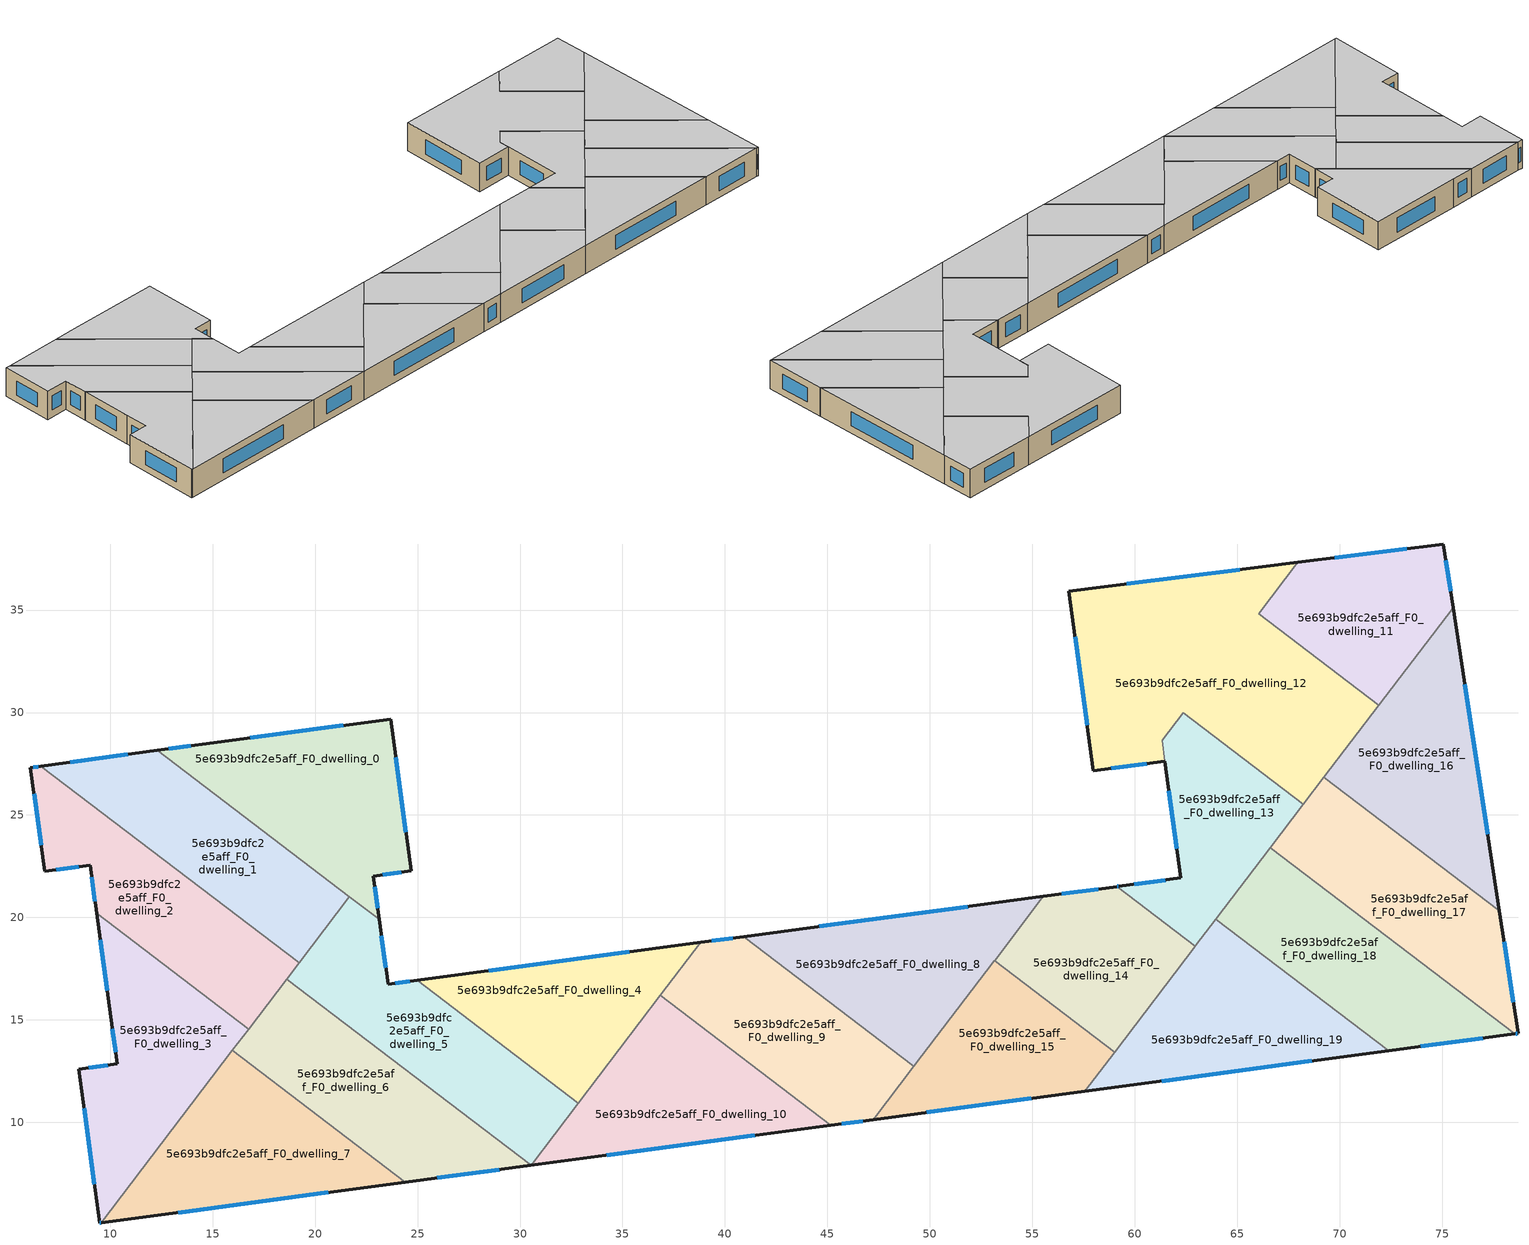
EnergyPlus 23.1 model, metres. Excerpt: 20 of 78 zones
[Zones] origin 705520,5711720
5e693b9dfc2e5aff_F0_dwelling_0
 floor ground (EU_floor_Construction): 23.69,29.68 24.68,22.27 22.84,22.02 23.13,19.91 21.67,21.01 12.29,28.15 14.5,28.45 z0
 wall outside (EU_wall_Construction): 23.13,19.91 22.84,22.02 24.68,22.27 23.69,29.68 14.5,28.45 12.29,28.15 z0:3
 wall to 5e693b9dfc2e5aff_F0_dwelling_5 (EU_wall_Construction): 21.67,21.01 23.13,19.9 z0:3
 wall to 5e693b9dfc2e5aff_F0_dwelling_1 (EU_wall_Construction): 12.29,28.15 21.67,21.01 z0:3
 window (EU_Window_Construction): 13.94,28.38 12.85,28.23 / 21.36,29.37 16.82,28.76 / 24.43,24.15 23.94,27.81 / 23.31,22.08 24.22,22.21 / 23.06,20.44 22.92,21.49 z0.76:2.24
 ceiling to 5e693b9dfc2e5aff_F1_dwelling_0 (EU_floor_Construction): 23.13,19.9 22.84,22.02 24.68,22.27 23.69,29.68 14.5,28.45 12.29,28.15 z3
5e693b9dfc2e5aff_F0_dwelling_1
 floor ground (EU_floor_Construction): 21.67,21.01 19.22,17.78 6.61,27.38 12.29,28.15 z0
 wall outside (EU_wall_Construction): 12.29,28.15 6.61,27.38 z0:3
 wall to 5e693b9dfc2e5aff_F0_dwelling_2 (EU_wall_Construction): 6.61,27.38 19.22,17.78 z0:3
 wall to 5e693b9dfc2e5aff_F0_dwelling_5 (EU_wall_Construction): 19.22,17.78 21.67,21.01 z0:3
 window (EU_Window_Construction): 10.85,27.96 8.05,27.58 z0.76:2.24
 ceiling to 5e693b9dfc2e5aff_F1_dwelling_1 (EU_floor_Construction): 19.22,17.78 21.67,21.01 12.29,28.15 6.61,27.38 z3
5e693b9dfc2e5aff_F0_dwelling_10
 floor ground (EU_floor_Construction): 45.17,9.86 30.54,7.9 36.85,16.19 z0
 wall outside (EU_wall_Construction): 30.54,7.9 45.17,9.86 z0:3
 wall to 5e693b9dfc2e5aff_F0_dwelling_9 (EU_wall_Construction): 45.17,9.86 36.85,16.19 z0:3
 wall to 5e693b9dfc2e5aff_F0_dwelling_4 (EU_wall_Construction): 36.85,16.19 32.85,10.94 z0:3
 wall to 5e693b9dfc2e5aff_F0_dwelling_5 (EU_wall_Construction): 32.85,10.94 30.54,7.91 z0:3
 window (EU_Window_Construction): 34.24,8.4 41.47,9.36 z0.76:2.24
 ceiling to 5e693b9dfc2e5aff_F1_dwelling_10 (EU_floor_Construction): 45.17,9.86 36.85,16.19 30.54,7.9 z3
5e693b9dfc2e5aff_F0_dwelling_11
 floor ground (EU_floor_Construction): 75.06,38.22 75.54,35.12 71.92,30.37 66.05,34.83 67.95,37.33 z0
 wall outside (EU_wall_Construction): 75.54,35.12 75.06,38.22 67.95,37.33 z0:3
 wall to 5e693b9dfc2e5aff_F0_dwelling_12 (EU_wall_Construction): 67.95,37.33 66.05,34.83 71.92,30.37 z0:3
 wall to 5e693b9dfc2e5aff_F0_dwelling_16 (EU_wall_Construction): 71.92,30.37 75.54,35.12 z0:3
 window (EU_Window_Construction): 73.27,38 69.75,37.56 / 75.42,35.91 75.18,37.44 z0.76:2.24
 ceiling to 5e693b9dfc2e5aff_F1_dwelling_11 (EU_floor_Construction): 71.92,30.37 75.54,35.12 75.06,38.22 67.95,37.33 66.05,34.83 z3
5e693b9dfc2e5aff_F0_dwelling_12
 floor ground (EU_floor_Construction): 67.95,37.33 66.05,34.83 71.92,30.37 68.23,25.53 62.37,29.99 61.34,28.64 61.47,27.62 57.97,27.15 56.79,35.92 z0
 wall outside (EU_wall_Construction): 67.95,37.33 56.79,35.92 57.97,27.15 61.47,27.62 z0:3
 wall to 5e693b9dfc2e5aff_F0_dwelling_13 (EU_wall_Construction): 61.47,27.62 61.34,28.64 62.37,29.99 68.23,25.53 z0:3
 wall to 5e693b9dfc2e5aff_F0_dwelling_17 (EU_wall_Construction): 68.23,25.53 69.23,26.84 z0:3
 wall to 5e693b9dfc2e5aff_F0_dwelling_16 (EU_wall_Construction): 69.23,26.84 71.92,30.37 z0:3
 window (EU_Window_Construction): 57.09,33.71 57.67,29.37 / 65.13,36.97 59.61,36.28 / 58.86,27.27 60.59,27.5 z0.76:2.24
 ceiling to 5e693b9dfc2e5aff_F1_dwelling_12 (EU_floor_Construction): 68.23,25.53 71.92,30.37 66.05,34.83 67.95,37.33 56.79,35.92 57.97,27.15 61.47,27.62 61.34,28.64 62.37,29.99 z3
5e693b9dfc2e5aff_F0_dwelling_13
 floor ground (EU_floor_Construction): 68.23,25.53 62.99,18.64 62.96,18.6 59.14,21.51 59.21,21.52 62.25,21.92 61.48,27.61 61.34,28.64 62.37,29.99 z0
 wall outside (EU_wall_Construction): 61.48,27.61 62.25,21.92 59.21,21.52 59.14,21.51 z0:3
 wall to 5e693b9dfc2e5aff_F0_dwelling_14 (EU_wall_Construction): 59.14,21.51 62.96,18.6 z0:3
 wall to 5e693b9dfc2e5aff_F0_dwelling_18 (EU_wall_Construction): 63.96,19.92 66.62,23.41 z0:3
 wall to 5e693b9dfc2e5aff_F0_dwelling_17 (EU_wall_Construction): 66.62,23.41 68.23,25.53 z0:3
 wall to 5e693b9dfc2e5aff_F0_dwelling_19 (EU_wall_Construction): 62.96,18.6 62.99,18.64 63.96,19.92 z0:3
 window (EU_Window_Construction): 61.48,21.82 59.98,21.62 / 61.67,26.17 62.05,23.36 / 59.19,21.52 59.16,21.51 z0.76:2.24
 ceiling to 5e693b9dfc2e5aff_F1_dwelling_13 (EU_floor_Construction): 62.99,18.64 68.23,25.53 62.37,29.99 61.34,28.64 61.47,27.62 62.25,21.92 59.21,21.52 59.14,21.51 62.96,18.6 z3
5e693b9dfc2e5aff_F0_dwelling_14
 floor ground (EU_floor_Construction): 62.96,18.6 59.02,13.43 53.16,17.9 55.54,21.03 59.14,21.51 z0
 wall outside (EU_wall_Construction): 59.14,21.51 55.54,21.03 z0:3
 wall to 5e693b9dfc2e5aff_F0_dwelling_15 (EU_wall_Construction): 53.16,17.9 59.02,13.43 z0:3
 wall to 5e693b9dfc2e5aff_F0_dwelling_19 (EU_wall_Construction): 59.02,13.43 62.96,18.6 z0:3
 wall to 5e693b9dfc2e5aff_F0_dwelling_8 (EU_wall_Construction): 55.54,21.03 53.16,17.9 z0:3
 window (EU_Window_Construction): 58.23,21.39 56.45,21.15 z0.76:2.24
 ceiling to 5e693b9dfc2e5aff_F1_dwelling_14 (EU_floor_Construction): 59.02,13.43 62.96,18.6 59.14,21.51 55.54,21.03 53.16,17.9 z3
5e693b9dfc2e5aff_F0_dwelling_15
 floor ground (EU_floor_Construction): 59.02,13.43 57.56,11.51 47.25,10.13 53.16,17.9 z0
 wall outside (EU_wall_Construction): 47.25,10.13 57.56,11.51 z0:3
 wall to 5e693b9dfc2e5aff_F0_dwelling_9 (EU_wall_Construction): 49.23,12.73 47.25,10.13 z0:3
 wall to 5e693b9dfc2e5aff_F0_dwelling_19 (EU_wall_Construction): 57.56,11.51 59.02,13.43 z0:3
 wall to 5e693b9dfc2e5aff_F0_dwelling_8 (EU_wall_Construction): 53.16,17.9 49.22,12.73 z0:3
 window (EU_Window_Construction): 49.86,10.48 54.95,11.17 z0.76:2.24
 ceiling to 5e693b9dfc2e5aff_F1_dwelling_15 (EU_floor_Construction): 57.56,11.51 59.02,13.43 53.16,17.9 47.25,10.13 z3
5e693b9dfc2e5aff_F0_dwelling_16
 floor ground (EU_floor_Construction): 75.54,35.12 77.8,20.32 69.23,26.84 z0
 wall outside (EU_wall_Construction): 77.8,20.32 75.54,35.12 z0:3
 wall to 5e693b9dfc2e5aff_F0_dwelling_17 (EU_wall_Construction): 69.23,26.84 77.8,20.32 z0:3
 window (EU_Window_Construction): 77.23,24.06 76.11,31.38 z0.76:2.24
 ceiling to 5e693b9dfc2e5aff_F1_dwelling_16 (EU_floor_Construction): 77.8,20.32 75.54,35.12 69.23,26.84 z3
5e693b9dfc2e5aff_F0_dwelling_17
 floor ground (EU_floor_Construction): 77.8,20.32 78.71,14.34 78.55,14.32 66.62,23.41 69.23,26.84 z0
 wall outside (EU_wall_Construction): 78.55,14.32 78.71,14.34 77.8,20.32 z0:3
 wall to 5e693b9dfc2e5aff_F0_dwelling_18 (EU_wall_Construction): 66.62,23.41 78.55,14.32 z0:3
 window (EU_Window_Construction): 78.48,15.85 78.03,18.8 / 78.59,14.32 78.67,14.33 z0.76:2.24
 ceiling to 5e693b9dfc2e5aff_F1_dwelling_17 (EU_floor_Construction): 78.71,14.34 77.8,20.32 69.23,26.84 66.62,23.41 78.55,14.32 z3
5e693b9dfc2e5aff_F0_dwelling_18
 floor ground (EU_floor_Construction): 78.55,14.32 72.4,13.5 63.96,19.92 66.62,23.41 z0
 wall outside (EU_wall_Construction): 72.4,13.5 78.55,14.32 z0:3
 wall to 5e693b9dfc2e5aff_F0_dwelling_19 (EU_wall_Construction): 63.96,19.92 72.4,13.5 z0:3
 window (EU_Window_Construction): 73.96,13.7 77,14.11 z0.76:2.24
 ceiling to 5e693b9dfc2e5aff_F1_dwelling_18 (EU_floor_Construction): 78.55,14.32 66.62,23.41 63.96,19.92 72.4,13.5 z3
5e693b9dfc2e5aff_F0_dwelling_19
 floor ground (EU_floor_Construction): 72.4,13.5 57.56,11.51 63.96,19.92 z0
 wall outside (EU_wall_Construction): 57.56,11.51 72.4,13.5 z0:3
 window (EU_Window_Construction): 61.31,12.02 68.65,13 z0.76:2.24
 ceiling to 5e693b9dfc2e5aff_F1_dwelling_19 (EU_floor_Construction): 72.4,13.5 63.96,19.92 57.56,11.51 z3
5e693b9dfc2e5aff_F0_dwelling_2
 floor ground (EU_floor_Construction): 19.22,17.78 16.76,14.55 9.34,20.2 9.02,22.55 6.8,22.25 6.11,27.31 6.61,27.38 z0
 wall outside (EU_wall_Construction): 6.61,27.38 6.11,27.31 6.8,22.25 9.02,22.55 9.34,20.2 z0:3
 wall to 5e693b9dfc2e5aff_F0_dwelling_3 (EU_wall_Construction): 9.34,20.2 16.76,14.55 z0:3
 wall to 5e693b9dfc2e5aff_F0_dwelling_6 (EU_wall_Construction): 16.76,14.55 18.61,16.99 z0:3
 wall to 5e693b9dfc2e5aff_F0_dwelling_5 (EU_wall_Construction): 18.61,16.99 19.22,17.78 z0:3
 window (EU_Window_Construction): 7.36,22.33 8.46,22.48 / 6.28,26.03 6.62,23.53 / 6.48,27.36 6.24,27.33 / 9.1,21.96 9.26,20.79 z0.76:2.24
 ceiling to 5e693b9dfc2e5aff_F1_dwelling_2 (EU_floor_Construction): 16.76,14.55 19.22,17.78 6.61,27.38 6.11,27.31 6.8,22.25 9.02,22.55 9.34,20.2 z3
5e693b9dfc2e5aff_F0_dwelling_3
 floor ground (EU_floor_Construction): 16.76,14.55 9.56,5.1 9.48,5.09 8.47,12.6 10.34,12.85 10.03,15.14 9.34,20.2 z0
 wall outside (EU_wall_Construction): 9.34,20.2 10.03,15.14 10.34,12.85 8.47,12.6 9.48,5.09 9.56,5.1 z0:3
 wall to 5e693b9dfc2e5aff_F0_dwelling_7 (EU_wall_Construction): 9.56,5.1 15.96,13.51 z0:3
 wall to 5e693b9dfc2e5aff_F0_dwelling_6 (EU_wall_Construction): 15.96,13.51 16.76,14.55 z0:3
 window (EU_Window_Construction): 9.87,12.79 8.95,12.66 / 10.11,14.56 10.26,13.43 / 9.52,18.92 9.86,16.42 / 9.5,5.09 9.54,5.09 / 8.73,10.7 9.23,6.99 z0.76:2.24
 ceiling to 5e693b9dfc2e5aff_F1_dwelling_3 (EU_floor_Construction): 9.56,5.1 16.76,14.55 9.34,20.2 10.03,15.14 10.34,12.85 8.47,12.6 9.48,5.09 z3
5e693b9dfc2e5aff_F0_dwelling_4
 floor ground (EU_floor_Construction): 38.82,18.79 32.85,10.94 24.98,16.93 z0
 wall outside (EU_wall_Construction): 38.82,18.79 24.98,16.93 z0:3
 wall to 5e693b9dfc2e5aff_F0_dwelling_5 (EU_wall_Construction): 24.98,16.93 32.85,10.94 z0:3
 wall to 5e693b9dfc2e5aff_F0_dwelling_9 (EU_wall_Construction): 36.85,16.19 38.82,18.79 z0:3
 window (EU_Window_Construction): 35.32,18.32 28.48,17.4 z0.76:2.24
 ceiling to 5e693b9dfc2e5aff_F1_dwelling_4 (EU_floor_Construction): 32.85,10.94 38.82,18.79 24.98,16.93 z3
5e693b9dfc2e5aff_F0_dwelling_5
 floor ground (EU_floor_Construction): 24.98,16.93 32.85,10.94 30.54,7.91 18.61,16.99 21.67,21.01 23.13,19.9 23.56,16.74 z0
 wall outside (EU_wall_Construction): 24.98,16.93 23.56,16.74 23.13,19.9 z0:3
 wall to 5e693b9dfc2e5aff_F0_dwelling_6 (EU_wall_Construction): 18.61,16.99 30.54,7.91 z0:3
 window (EU_Window_Construction): 23.45,17.54 23.24,19.1 / 24.62,16.88 23.92,16.79 z0.76:2.24
 ceiling to 5e693b9dfc2e5aff_F1_dwelling_5 (EU_floor_Construction): 30.54,7.91 32.85,10.94 24.98,16.93 23.56,16.74 23.13,19.9 21.67,21.01 18.61,16.99 z3
5e693b9dfc2e5aff_F0_dwelling_6
 floor ground (EU_floor_Construction): 30.54,7.91 24.4,7.08 15.96,13.51 18.61,16.99 z0
 wall outside (EU_wall_Construction): 24.4,7.08 30.54,7.9 z0:3
 wall to 5e693b9dfc2e5aff_F0_dwelling_7 (EU_wall_Construction): 15.96,13.51 24.4,7.08 z0:3
 window (EU_Window_Construction): 25.95,7.29 28.98,7.69 z0.76:2.24
 ceiling to 5e693b9dfc2e5aff_F1_dwelling_6 (EU_floor_Construction): 30.54,7.91 18.61,16.99 15.96,13.51 24.4,7.08 z3
5e693b9dfc2e5aff_F0_dwelling_7
 floor ground (EU_floor_Construction): 24.4,7.08 9.56,5.1 15.96,13.51 z0
 wall outside (EU_wall_Construction): 9.56,5.1 24.4,7.08 z0:3
 window (EU_Window_Construction): 13.31,5.6 20.65,6.58 z0.76:2.24
 ceiling to 5e693b9dfc2e5aff_F1_dwelling_7 (EU_floor_Construction): 24.4,7.08 15.96,13.51 9.56,5.1 z3
5e693b9dfc2e5aff_F0_dwelling_8
 floor ground (EU_floor_Construction): 55.54,21.03 49.22,12.73 40.91,19.06 z0
 wall outside (EU_wall_Construction): 55.54,21.03 40.91,19.06 z0:3
 wall to 5e693b9dfc2e5aff_F0_dwelling_9 (EU_wall_Construction): 40.91,19.06 49.22,12.73 z0:3
 window (EU_Window_Construction): 51.84,20.53 44.61,19.56 z0.76:2.24
 ceiling to 5e693b9dfc2e5aff_F1_dwelling_8 (EU_floor_Construction): 49.22,12.73 55.54,21.03 40.91,19.06 z3
5e693b9dfc2e5aff_F0_dwelling_9
 floor ground (EU_floor_Construction): 49.22,12.73 47.25,10.13 45.17,9.86 36.85,16.19 38.82,18.79 40.91,19.06 z0
 wall outside (EU_wall_Construction): 40.91,19.06 38.82,18.79 / 45.17,9.86 47.25,10.13 z0:3
 window (EU_Window_Construction): 40.38,18.99 39.35,18.86 / 45.69,9.93 46.72,10.06 z0.76:2.24
 ceiling to 5e693b9dfc2e5aff_F1_dwelling_9 (EU_floor_Construction): 47.25,10.13 49.22,12.73 40.91,19.06 38.82,18.79 36.85,16.19 45.17,9.86 z3
[Building]
EU S2 Campaign: North Axis=0; Terrain=City; Solar Distribution=FullExterior
[Site:Location]
London: Latitude=51.5; Longitude=-0.5; Time Zone=0; Elevation=25
[SizingPeriod:WeatherFileDays]
AnnualSizingPeriod: Begin Month=1; Begin Day of Month=1; End Month=12; End Day of Month=31; Day of Week for Start Day=Monday; Use Weather File Daylight Saving Period=No; Use Weather File Rain and Snow Indicators=No
[MATERIAL]
EU_InternalMass_Material: Roughness=MediumRough; Thickness=0.1; Conductivity=1; Density=1800; Specific Heat=900; Thermal Absorptance=0.9; Solar Absorptance=0.7; Visible Absorptance=0.7
[MATERIAL:NOMASS] Roughness=MediumRough; Thermal Absorptance=0.9; Solar Absorptance=0.7; Visible Absorptance=0.7
Name | Thermal Resistance
EU_wall_NoMass | 0.655885
EU_floor_NoMass | 2.16442
[WINDOWMATERIAL:SIMPLEGLAZINGSYSTEM]
EU_Window_SimpleGlazing: UFactor=2.91071; Solar Heat Gain Coefficient=0.76; Visible Transmittance=0.76
[CONSTRUCTION]
EU_wall_Construction: EU_wall_NoMass
EU_floor_Construction: EU_floor_NoMass
EU_Window_Construction: EU_Window_SimpleGlazing
EU_InternalMass_Construction: EU_InternalMass_Material
[ZONE] Type=1; Multiplier=1; Ceiling Height=autocalculate; Floor Area=autocalculate; Part of Total Floor Area=Yes
Name | Volume
5e693b9dfc2e5aff_F0_dwelling_0 | 180.811
5e693b9dfc2e5aff_F0_dwelling_1 | 168.139
5e693b9dfc2e5aff_F0_dwelling_10; 5e693b9dfc2e5aff_F0_dwelling_9 | 163.417
5e693b9dfc2e5aff_F0_dwelling_11 | 134.528
5e693b9dfc2e5aff_F0_dwelling_12 | 318.478
5e693b9dfc2e5aff_F0_dwelling_13 | 133.635
5e693b9dfc2e5aff_F0_dwelling_14 | 133.82
5e693b9dfc2e5aff_F0_dwelling_15 | 134.5
5e693b9dfc2e5aff_F0_dwelling_16 | 168.177
5e693b9dfc2e5aff_F0_dwelling_17; 5e693b9dfc2e5aff_F0_dwelling_2; 5e693b9dfc2e5aff_F0_dwelling_3 | 168.146
5e693b9dfc2e5aff_F0_dwelling_18 | 168.17
5e693b9dfc2e5aff_F0_dwelling_19 | 168.129
5e693b9dfc2e5aff_F0_dwelling_4 | 146.334
5e693b9dfc2e5aff_F0_dwelling_5 | 177.332
5e693b9dfc2e5aff_F0_dwelling_6 | 168.064
5e693b9dfc2e5aff_F0_dwelling_7 | 168.185
5e693b9dfc2e5aff_F0_dwelling_8 | 163.408
[INTERNALMASS] Construction=EU_InternalMass_Construction
Name | Zone or ZoneList | Surface Area
5e693b9dfc2e5aff_F0_dwelling_0_EU_InternalMass | 5e693b9dfc2e5aff_F0_dwelling_0 | 60.2768
5e693b9dfc2e5aff_F0_dwelling_1_EU_InternalMass | 5e693b9dfc2e5aff_F0_dwelling_1 | 56.0464
5e693b9dfc2e5aff_F0_dwelling_2_EU_InternalMass | 5e693b9dfc2e5aff_F0_dwelling_2 | 56.049
5e693b9dfc2e5aff_F0_dwelling_3_EU_InternalMass | 5e693b9dfc2e5aff_F0_dwelling_3 | 56.0484
5e693b9dfc2e5aff_F0_dwelling_4_EU_InternalMass | 5e693b9dfc2e5aff_F0_dwelling_4 | 48.7781
5e693b9dfc2e5aff_F0_dwelling_5_EU_InternalMass | 5e693b9dfc2e5aff_F0_dwelling_5 | 59.1108
5e693b9dfc2e5aff_F0_dwelling_6_EU_InternalMass | 5e693b9dfc2e5aff_F0_dwelling_6 | 56.0403
5e693b9dfc2e5aff_F0_dwelling_7_EU_InternalMass | 5e693b9dfc2e5aff_F0_dwelling_7 | 56.062
5e693b9dfc2e5aff_F0_dwelling_8_EU_InternalMass | 5e693b9dfc2e5aff_F0_dwelling_8 | 54.4737
5e693b9dfc2e5aff_F0_dwelling_9_EU_InternalMass | 5e693b9dfc2e5aff_F0_dwelling_9 | 54.4724
5e693b9dfc2e5aff_F0_dwelling_10_EU_InternalMass | 5e693b9dfc2e5aff_F0_dwelling_10 | 54.4724
5e693b9dfc2e5aff_F0_dwelling_11_EU_InternalMass | 5e693b9dfc2e5aff_F0_dwelling_11 | 44.8427
5e693b9dfc2e5aff_F0_dwelling_12_EU_InternalMass | 5e693b9dfc2e5aff_F0_dwelling_12 | 106.158
5e693b9dfc2e5aff_F0_dwelling_13_EU_InternalMass | 5e693b9dfc2e5aff_F0_dwelling_13 | 44.5469
5e693b9dfc2e5aff_F0_dwelling_14_EU_InternalMass | 5e693b9dfc2e5aff_F0_dwelling_14 | 44.6072
5e693b9dfc2e5aff_F0_dwelling_15_EU_InternalMass | 5e693b9dfc2e5aff_F0_dwelling_15 | 44.8335
5e693b9dfc2e5aff_F0_dwelling_16_EU_InternalMass | 5e693b9dfc2e5aff_F0_dwelling_16 | 56.0592
5e693b9dfc2e5aff_F0_dwelling_17_EU_InternalMass | 5e693b9dfc2e5aff_F0_dwelling_17 | 56.0486
5e693b9dfc2e5aff_F0_dwelling_18_EU_InternalMass | 5e693b9dfc2e5aff_F0_dwelling_18 | 56.0569
5e693b9dfc2e5aff_F0_dwelling_19_EU_InternalMass | 5e693b9dfc2e5aff_F0_dwelling_19 | 56.043
[OTHEREQUIPMENT] Fuel Type=Electricity; Design Level Calculation Method=Watts/Area; Power per Zone Floor Area=1; Fraction Latent=0; Fraction Radiant=0; Fraction Lost=0; Carbon Dioxide Generation Rate=0; EndUse Subcategory=EU_Step8_InternalGains
Name | Zone or ZoneList or Space or SpaceList | Schedule
EU_Step8_InternalGain_5e693b9dfc2e5aff_F0_dwelling_0_f000 | 5e693b9dfc2e5aff_F0_dwelling_0 | EU_Step8_GainSchedule_5e693b9dfc2e5aff_F0_dwelling_0_f000
EU_Step8_InternalGain_5e693b9dfc2e5aff_F0_dwelling_1_f000 | 5e693b9dfc2e5aff_F0_dwelling_1 | EU_Step8_GainSchedule_5e693b9dfc2e5aff_F0_dwelling_1_f000
EU_Step8_InternalGain_5e693b9dfc2e5aff_F0_dwelling_2_f000 | 5e693b9dfc2e5aff_F0_dwelling_2 | EU_Step8_GainSchedule_5e693b9dfc2e5aff_F0_dwelling_2_f000
EU_Step8_InternalGain_5e693b9dfc2e5aff_F0_dwelling_3_f000 | 5e693b9dfc2e5aff_F0_dwelling_3 | EU_Step8_GainSchedule_5e693b9dfc2e5aff_F0_dwelling_3_f000
EU_Step8_InternalGain_5e693b9dfc2e5aff_F0_dwelling_4_f000 | 5e693b9dfc2e5aff_F0_dwelling_4 | EU_Step8_GainSchedule_5e693b9dfc2e5aff_F0_dwelling_4_f000
EU_Step8_InternalGain_5e693b9dfc2e5aff_F0_dwelling_5_f000 | 5e693b9dfc2e5aff_F0_dwelling_5 | EU_Step8_GainSchedule_5e693b9dfc2e5aff_F0_dwelling_5_f000
EU_Step8_InternalGain_5e693b9dfc2e5aff_F0_dwelling_6_f000 | 5e693b9dfc2e5aff_F0_dwelling_6 | EU_Step8_GainSchedule_5e693b9dfc2e5aff_F0_dwelling_6_f000
EU_Step8_InternalGain_5e693b9dfc2e5aff_F0_dwelling_7_f000 | 5e693b9dfc2e5aff_F0_dwelling_7 | EU_Step8_GainSchedule_5e693b9dfc2e5aff_F0_dwelling_7_f000
EU_Step8_InternalGain_5e693b9dfc2e5aff_F0_dwelling_8_f000 | 5e693b9dfc2e5aff_F0_dwelling_8 | EU_Step8_GainSchedule_5e693b9dfc2e5aff_F0_dwelling_8_f000
EU_Step8_InternalGain_5e693b9dfc2e5aff_F0_dwelling_9_f000 | 5e693b9dfc2e5aff_F0_dwelling_9 | EU_Step8_GainSchedule_5e693b9dfc2e5aff_F0_dwelling_9_f000
EU_Step8_InternalGain_5e693b9dfc2e5aff_F0_dwelling_10_f000 | 5e693b9dfc2e5aff_F0_dwelling_10 | EU_Step8_GainSchedule_5e693b9dfc2e5aff_F0_dwelling_10_f000
EU_Step8_InternalGain_5e693b9dfc2e5aff_F0_dwelling_11_f000 | 5e693b9dfc2e5aff_F0_dwelling_11 | EU_Step8_GainSchedule_5e693b9dfc2e5aff_F0_dwelling_11_f000
EU_Step8_InternalGain_5e693b9dfc2e5aff_F0_dwelling_12_f000 | 5e693b9dfc2e5aff_F0_dwelling_12 | EU_Step8_GainSchedule_5e693b9dfc2e5aff_F0_dwelling_12_f000
EU_Step8_InternalGain_5e693b9dfc2e5aff_F0_dwelling_13_f000 | 5e693b9dfc2e5aff_F0_dwelling_13 | EU_Step8_GainSchedule_5e693b9dfc2e5aff_F0_dwelling_13_f000
EU_Step8_InternalGain_5e693b9dfc2e5aff_F0_dwelling_14_f000 | 5e693b9dfc2e5aff_F0_dwelling_14 | EU_Step8_GainSchedule_5e693b9dfc2e5aff_F0_dwelling_14_f000
EU_Step8_InternalGain_5e693b9dfc2e5aff_F0_dwelling_15_f000 | 5e693b9dfc2e5aff_F0_dwelling_15 | EU_Step8_GainSchedule_5e693b9dfc2e5aff_F0_dwelling_15_f000
EU_Step8_InternalGain_5e693b9dfc2e5aff_F0_dwelling_16_f000 | 5e693b9dfc2e5aff_F0_dwelling_16 | EU_Step8_GainSchedule_5e693b9dfc2e5aff_F0_dwelling_16_f000
EU_Step8_InternalGain_5e693b9dfc2e5aff_F0_dwelling_17_f000 | 5e693b9dfc2e5aff_F0_dwelling_17 | EU_Step8_GainSchedule_5e693b9dfc2e5aff_F0_dwelling_17_f000
EU_Step8_InternalGain_5e693b9dfc2e5aff_F0_dwelling_18_f000 | 5e693b9dfc2e5aff_F0_dwelling_18 | EU_Step8_GainSchedule_5e693b9dfc2e5aff_F0_dwelling_18_f000
EU_Step8_InternalGain_5e693b9dfc2e5aff_F0_dwelling_19_f000 | 5e693b9dfc2e5aff_F0_dwelling_19 | EU_Step8_GainSchedule_5e693b9dfc2e5aff_F0_dwelling_19_f000
[ZONEVENTILATION:DESIGNFLOWRATE] Schedule=EU_AlwaysOn; Design Flow Rate Calculation Method=AirChanges/Hour; Air Changes per Hour=0.462017; Ventilation Type=Natural; Fan Pressure Rise=0; Fan Total Efficiency=1; Constant Term Coefficient=1; Temperature Term Coefficient=0; Velocity Term Coefficient=0; Velocity Squared Term Coefficient=0; Minimum Indoor Temperature=-100; Maximum Indoor Temperature=100; Delta Temperature=-100; Minimum Outdoor Temperature=-100; Maximum Outdoor Temperature=100; Maximum Wind Speed=40
Name | Zone or ZoneList or Space or SpaceList
EU_ConstantAir_5e693b9dfc2e5aff_F0_dwelling_0 | 5e693b9dfc2e5aff_F0_dwelling_0
EU_ConstantAir_5e693b9dfc2e5aff_F0_dwelling_1 | 5e693b9dfc2e5aff_F0_dwelling_1
EU_ConstantAir_5e693b9dfc2e5aff_F0_dwelling_2 | 5e693b9dfc2e5aff_F0_dwelling_2
EU_ConstantAir_5e693b9dfc2e5aff_F0_dwelling_3 | 5e693b9dfc2e5aff_F0_dwelling_3
EU_ConstantAir_5e693b9dfc2e5aff_F0_dwelling_4 | 5e693b9dfc2e5aff_F0_dwelling_4
EU_ConstantAir_5e693b9dfc2e5aff_F0_dwelling_5 | 5e693b9dfc2e5aff_F0_dwelling_5
EU_ConstantAir_5e693b9dfc2e5aff_F0_dwelling_6 | 5e693b9dfc2e5aff_F0_dwelling_6
EU_ConstantAir_5e693b9dfc2e5aff_F0_dwelling_7 | 5e693b9dfc2e5aff_F0_dwelling_7
EU_ConstantAir_5e693b9dfc2e5aff_F0_dwelling_8 | 5e693b9dfc2e5aff_F0_dwelling_8
EU_ConstantAir_5e693b9dfc2e5aff_F0_dwelling_9 | 5e693b9dfc2e5aff_F0_dwelling_9
EU_ConstantAir_5e693b9dfc2e5aff_F0_dwelling_10 | 5e693b9dfc2e5aff_F0_dwelling_10
EU_ConstantAir_5e693b9dfc2e5aff_F0_dwelling_11 | 5e693b9dfc2e5aff_F0_dwelling_11
EU_ConstantAir_5e693b9dfc2e5aff_F0_dwelling_12 | 5e693b9dfc2e5aff_F0_dwelling_12
EU_ConstantAir_5e693b9dfc2e5aff_F0_dwelling_13 | 5e693b9dfc2e5aff_F0_dwelling_13
EU_ConstantAir_5e693b9dfc2e5aff_F0_dwelling_14 | 5e693b9dfc2e5aff_F0_dwelling_14
EU_ConstantAir_5e693b9dfc2e5aff_F0_dwelling_15 | 5e693b9dfc2e5aff_F0_dwelling_15
EU_ConstantAir_5e693b9dfc2e5aff_F0_dwelling_16 | 5e693b9dfc2e5aff_F0_dwelling_16
EU_ConstantAir_5e693b9dfc2e5aff_F0_dwelling_17 | 5e693b9dfc2e5aff_F0_dwelling_17
EU_ConstantAir_5e693b9dfc2e5aff_F0_dwelling_18 | 5e693b9dfc2e5aff_F0_dwelling_18
EU_ConstantAir_5e693b9dfc2e5aff_F0_dwelling_19 | 5e693b9dfc2e5aff_F0_dwelling_19
[HVACTEMPLATE:THERMOSTAT] Constant Heating Setpoint=20; Constant Cooling Setpoint=50
EU_HeatOnly_5e693b9dfc2e5aff_F0_dwelling_0; EU_HeatOnly_5e693b9dfc2e5aff_F0_dwelling_1; EU_HeatOnly_5e693b9dfc2e5aff_F0_dwelling_2; EU_HeatOnly_5e693b9dfc2e5aff_F0_dwelling_3; EU_HeatOnly_5e693b9dfc2e5aff_F0_dwelling_4; EU_HeatOnly_5e693b9dfc2e5aff_F0_dwelling_5; EU_HeatOnly_5e693b9dfc2e5aff_F0_dwelling_6; EU_HeatOnly_5e693b9dfc2e5aff_F0_dwelling_7; EU_HeatOnly_5e693b9dfc2e5aff_F0_dwelling_8; EU_HeatOnly_5e693b9dfc2e5aff_F0_dwelling_9; EU_HeatOnly_5e693b9dfc2e5aff_F0_dwelling_10; EU_HeatOnly_5e693b9dfc2e5aff_F0_dwelling_11; EU_HeatOnly_5e693b9dfc2e5aff_F0_dwelling_12; EU_HeatOnly_5e693b9dfc2e5aff_F0_dwelling_13; EU_HeatOnly_5e693b9dfc2e5aff_F0_dwelling_14; EU_HeatOnly_5e693b9dfc2e5aff_F0_dwelling_15; EU_HeatOnly_5e693b9dfc2e5aff_F0_dwelling_16; EU_HeatOnly_5e693b9dfc2e5aff_F0_dwelling_17; EU_HeatOnly_5e693b9dfc2e5aff_F0_dwelling_18; EU_HeatOnly_5e693b9dfc2e5aff_F0_dwelling_19; EU_HeatOnly_5e693b9dfc2e5aff_F1_dwelling_0; EU_HeatOnly_5e693b9dfc2e5aff_F1_dwelling_1; EU_HeatOnly_5e693b9dfc2e5aff_F1_dwelling_2; EU_HeatOnly_5e693b9dfc2e5aff_F1_dwelling_3; EU_HeatOnly_5e693b9dfc2e5aff_F1_dwelling_4; EU_HeatOnly_5e693b9dfc2e5aff_F1_dwelling_5; EU_HeatOnly_5e693b9dfc2e5aff_F1_dwelling_6; EU_HeatOnly_5e693b9dfc2e5aff_F1_dwelling_7; EU_HeatOnly_5e693b9dfc2e5aff_F1_dwelling_8; EU_HeatOnly_5e693b9dfc2e5aff_F1_dwelling_9; EU_HeatOnly_5e693b9dfc2e5aff_F1_dwelling_10; EU_HeatOnly_5e693b9dfc2e5aff_F1_dwelling_11; EU_HeatOnly_5e693b9dfc2e5aff_F1_dwelling_12; EU_HeatOnly_5e693b9dfc2e5aff_F1_dwelling_13; EU_HeatOnly_5e693b9dfc2e5aff_F1_dwelling_14; EU_HeatOnly_5e693b9dfc2e5aff_F1_dwelling_15; EU_HeatOnly_5e693b9dfc2e5aff_F1_dwelling_16; EU_HeatOnly_5e693b9dfc2e5aff_F1_dwelling_17; EU_HeatOnly_5e693b9dfc2e5aff_F1_dwelling_18; EU_HeatOnly_5e693b9dfc2e5aff_F1_dwelling_19; EU_HeatOnly_5e693b9dfc2e5aff_F2_dwelling_0; EU_HeatOnly_5e693b9dfc2e5aff_F2_dwelling_1; EU_HeatOnly_5e693b9dfc2e5aff_F2_dwelling_2; EU_HeatOnly_5e693b9dfc2e5aff_F2_dwelling_3; EU_HeatOnly_5e693b9dfc2e5aff_F2_dwelling_4; EU_HeatOnly_5e693b9dfc2e5aff_F2_dwelling_5; EU_HeatOnly_5e693b9dfc2e5aff_F2_dwelling_6; EU_HeatOnly_5e693b9dfc2e5aff_F2_dwelling_7; EU_HeatOnly_5e693b9dfc2e5aff_F2_dwelling_8; EU_HeatOnly_5e693b9dfc2e5aff_F2_dwelling_9; EU_HeatOnly_5e693b9dfc2e5aff_F2_dwelling_10; EU_HeatOnly_5e693b9dfc2e5aff_F2_dwelling_11; EU_HeatOnly_5e693b9dfc2e5aff_F2_dwelling_12; EU_HeatOnly_5e693b9dfc2e5aff_F2_dwelling_13; EU_HeatOnly_5e693b9dfc2e5aff_F2_dwelling_14; EU_HeatOnly_5e693b9dfc2e5aff_F2_dwelling_15; EU_HeatOnly_5e693b9dfc2e5aff_F2_dwelling_16; EU_HeatOnly_5e693b9dfc2e5aff_F2_dwelling_17; EU_HeatOnly_5e693b9dfc2e5aff_F2_dwelling_18; EU_HeatOnly_5e693b9dfc2e5aff_F3_dwelling_0; EU_HeatOnly_5e693b9dfc2e5aff_F3_dwelling_1; EU_HeatOnly_5e693b9dfc2e5aff_F3_dwelling_2; EU_HeatOnly_5e693b9dfc2e5aff_F3_dwelling_3; EU_HeatOnly_5e693b9dfc2e5aff_F3_dwelling_4; EU_HeatOnly_5e693b9dfc2e5aff_F3_dwelling_5; EU_HeatOnly_5e693b9dfc2e5aff_F3_dwelling_6; EU_HeatOnly_5e693b9dfc2e5aff_F3_dwelling_7; EU_HeatOnly_5e693b9dfc2e5aff_F3_dwelling_8; EU_HeatOnly_5e693b9dfc2e5aff_F3_dwelling_9; EU_HeatOnly_5e693b9dfc2e5aff_F3_dwelling_10; EU_HeatOnly_5e693b9dfc2e5aff_F3_dwelling_11; EU_HeatOnly_5e693b9dfc2e5aff_F3_dwelling_12; EU_HeatOnly_5e693b9dfc2e5aff_F3_dwelling_13; EU_HeatOnly_5e693b9dfc2e5aff_F3_dwelling_14; EU_HeatOnly_5e693b9dfc2e5aff_F3_dwelling_15; EU_HeatOnly_5e693b9dfc2e5aff_F3_dwelling_16; EU_HeatOnly_5e693b9dfc2e5aff_F3_dwelling_17; EU_HeatOnly_5e693b9dfc2e5aff_F3_dwelling_18
[HVACTEMPLATE:ZONE:IDEALLOADSAIRSYSTEM] System Availability Schedule=EU_AlwaysOn; Maximum Heating Supply Air Temperature=50; Minimum Cooling Supply Air Temperature=13; Maximum Heating Supply Air Humidity Ratio=0.0156; Minimum Cooling Supply Air Humidity Ratio=0.0077; Heating Limit=NoLimit; Cooling Limit=NoLimit; Heating Availability Schedule=EU_AlwaysOn; Cooling Availability Schedule=EU_CoolingOff; Dehumidification Control Type=ConstantSensibleHeatRatio; Cooling Sensible Heat Ratio=0.7; Dehumidification Setpoint=60; Humidification Control Type=None; Humidification Setpoint=30; Outdoor Air Method=None; Outdoor Air Flow Rate per Person=0.00944; Outdoor Air Flow Rate per Zone Floor Area=0; Outdoor Air Flow Rate per Zone=0; Demand Controlled Ventilation Type=None; Outdoor Air Economizer Type=NoEconomizer; Heat Recovery Type=None; Sensible Heat Recovery Effectiveness=0.7; Latent Heat Recovery Effectiveness=0.65
Name | Template Thermostat
5e693b9dfc2e5aff_F0_dwelling_0 | EU_HeatOnly_5e693b9dfc2e5aff_F0_dwelling_0
5e693b9dfc2e5aff_F0_dwelling_1 | EU_HeatOnly_5e693b9dfc2e5aff_F0_dwelling_1
5e693b9dfc2e5aff_F0_dwelling_2 | EU_HeatOnly_5e693b9dfc2e5aff_F0_dwelling_2
5e693b9dfc2e5aff_F0_dwelling_3 | EU_HeatOnly_5e693b9dfc2e5aff_F0_dwelling_3
5e693b9dfc2e5aff_F0_dwelling_4 | EU_HeatOnly_5e693b9dfc2e5aff_F0_dwelling_4
5e693b9dfc2e5aff_F0_dwelling_5 | EU_HeatOnly_5e693b9dfc2e5aff_F0_dwelling_5
5e693b9dfc2e5aff_F0_dwelling_6 | EU_HeatOnly_5e693b9dfc2e5aff_F0_dwelling_6
5e693b9dfc2e5aff_F0_dwelling_7 | EU_HeatOnly_5e693b9dfc2e5aff_F0_dwelling_7
5e693b9dfc2e5aff_F0_dwelling_8 | EU_HeatOnly_5e693b9dfc2e5aff_F0_dwelling_8
5e693b9dfc2e5aff_F0_dwelling_9 | EU_HeatOnly_5e693b9dfc2e5aff_F0_dwelling_9
5e693b9dfc2e5aff_F0_dwelling_10 | EU_HeatOnly_5e693b9dfc2e5aff_F0_dwelling_10
5e693b9dfc2e5aff_F0_dwelling_11 | EU_HeatOnly_5e693b9dfc2e5aff_F0_dwelling_11
5e693b9dfc2e5aff_F0_dwelling_12 | EU_HeatOnly_5e693b9dfc2e5aff_F0_dwelling_12
5e693b9dfc2e5aff_F0_dwelling_13 | EU_HeatOnly_5e693b9dfc2e5aff_F0_dwelling_13
5e693b9dfc2e5aff_F0_dwelling_14 | EU_HeatOnly_5e693b9dfc2e5aff_F0_dwelling_14
5e693b9dfc2e5aff_F0_dwelling_15 | EU_HeatOnly_5e693b9dfc2e5aff_F0_dwelling_15
5e693b9dfc2e5aff_F0_dwelling_16 | EU_HeatOnly_5e693b9dfc2e5aff_F0_dwelling_16
5e693b9dfc2e5aff_F0_dwelling_17 | EU_HeatOnly_5e693b9dfc2e5aff_F0_dwelling_17
5e693b9dfc2e5aff_F0_dwelling_18 | EU_HeatOnly_5e693b9dfc2e5aff_F0_dwelling_18
5e693b9dfc2e5aff_F0_dwelling_19 | EU_HeatOnly_5e693b9dfc2e5aff_F0_dwelling_19
[SIZING:ZONE] Zone Cooling Design Supply Air Temperature Input Method=SupplyAirTemperature; Zone Cooling Design Supply Air Temperature=13; Zone Heating Design Supply Air Temperature Input Method=SupplyAirTemperature; Zone Heating Design Supply Air Temperature=50; Zone Cooling Design Supply Air Humidity Ratio=0.008; Zone Heating Design Supply Air Humidity Ratio=0.008; Cooling Design Air Flow Method=DesignDay; Cooling Design Air Flow Rate=0; Cooling Minimum Air Flow per Zone Floor Area=0.000762; Cooling Minimum Air Flow=0; Cooling Minimum Air Flow Fraction=0.2; Heating Design Air Flow Method=DesignDay; Heating Design Air Flow Rate=0; Heating Maximum Air Flow per Zone Floor Area=0.002032; Heating Maximum Air Flow=0.141576; Heating Maximum Air Flow Fraction=0.3; Account for Dedicated Outdoor Air System=No; Dedicated Outdoor Air System Control Strategy=NeutralSupplyAir; Dedicated Outdoor Air Low Setpoint Temperature for Design=autosize; Dedicated Outdoor Air High Setpoint Temperature for Design=autosize; Zone Load Sizing Method=Sensible Load Only No Latent Load; Zone Latent Cooling Design Supply Air Humidity Ratio Input Method=HumidityRatioDifference; Zone Cooling Design Supply Air Humidity Ratio Difference=0.005; Zone Latent Heating Design Supply Air Humidity Ratio Input Method=HumidityRatioDifference; Zone Humidification Design Supply Air Humidity Ratio Difference=0.005
5e693b9dfc2e5aff_F0_dwelling_0; 5e693b9dfc2e5aff_F0_dwelling_1; 5e693b9dfc2e5aff_F0_dwelling_2; 5e693b9dfc2e5aff_F0_dwelling_3; 5e693b9dfc2e5aff_F0_dwelling_4; 5e693b9dfc2e5aff_F0_dwelling_5; 5e693b9dfc2e5aff_F0_dwelling_6; 5e693b9dfc2e5aff_F0_dwelling_7; 5e693b9dfc2e5aff_F0_dwelling_8; 5e693b9dfc2e5aff_F0_dwelling_9; 5e693b9dfc2e5aff_F0_dwelling_10; 5e693b9dfc2e5aff_F0_dwelling_11; 5e693b9dfc2e5aff_F0_dwelling_12; 5e693b9dfc2e5aff_F0_dwelling_13; 5e693b9dfc2e5aff_F0_dwelling_14; 5e693b9dfc2e5aff_F0_dwelling_15; 5e693b9dfc2e5aff_F0_dwelling_16; 5e693b9dfc2e5aff_F0_dwelling_17; 5e693b9dfc2e5aff_F0_dwelling_18; 5e693b9dfc2e5aff_F0_dwelling_19
[SCHEDULE:CONSTANT]
Name | Hourly Value
EU_AlwaysOn | 1
EU_CoolingOff | 0
[SCHEDULE:FILE] Column Number=1; Rows to Skip at Top=0; Number of Hours of Data=8760; Column Separator=Comma; Interpolate to Timestep=No; Minutes per Item=60; Adjust Schedule for Daylight Savings=Yes
Name | File
EU_Step8_GainSchedule_5e693b9dfc2e5aff_F0_dwelling_0_f000 | ../../schedules/5e693b9dfc2e5aff/5e693b9dfc2e5aff_F0_dwelling_0_f000_gain.csv
EU_Step8_GainSchedule_5e693b9dfc2e5aff_F0_dwelling_1_f000 | ../../schedules/5e693b9dfc2e5aff/5e693b9dfc2e5aff_F0_dwelling_1_f000_gain.csv
EU_Step8_GainSchedule_5e693b9dfc2e5aff_F0_dwelling_2_f000 | ../../schedules/5e693b9dfc2e5aff/5e693b9dfc2e5aff_F0_dwelling_2_f000_gain.csv
EU_Step8_GainSchedule_5e693b9dfc2e5aff_F0_dwelling_3_f000 | ../../schedules/5e693b9dfc2e5aff/5e693b9dfc2e5aff_F0_dwelling_3_f000_gain.csv
EU_Step8_GainSchedule_5e693b9dfc2e5aff_F0_dwelling_4_f000 | ../../schedules/5e693b9dfc2e5aff/5e693b9dfc2e5aff_F0_dwelling_4_f000_gain.csv
EU_Step8_GainSchedule_5e693b9dfc2e5aff_F0_dwelling_5_f000 | ../../schedules/5e693b9dfc2e5aff/5e693b9dfc2e5aff_F0_dwelling_5_f000_gain.csv
EU_Step8_GainSchedule_5e693b9dfc2e5aff_F0_dwelling_6_f000 | ../../schedules/5e693b9dfc2e5aff/5e693b9dfc2e5aff_F0_dwelling_6_f000_gain.csv
EU_Step8_GainSchedule_5e693b9dfc2e5aff_F0_dwelling_7_f000 | ../../schedules/5e693b9dfc2e5aff/5e693b9dfc2e5aff_F0_dwelling_7_f000_gain.csv
EU_Step8_GainSchedule_5e693b9dfc2e5aff_F0_dwelling_8_f000 | ../../schedules/5e693b9dfc2e5aff/5e693b9dfc2e5aff_F0_dwelling_8_f000_gain.csv
EU_Step8_GainSchedule_5e693b9dfc2e5aff_F0_dwelling_9_f000 | ../../schedules/5e693b9dfc2e5aff/5e693b9dfc2e5aff_F0_dwelling_9_f000_gain.csv
EU_Step8_GainSchedule_5e693b9dfc2e5aff_F0_dwelling_10_f000 | ../../schedules/5e693b9dfc2e5aff/5e693b9dfc2e5aff_F0_dwelling_10_f000_gain.csv
EU_Step8_GainSchedule_5e693b9dfc2e5aff_F0_dwelling_11_f000 | ../../schedules/5e693b9dfc2e5aff/5e693b9dfc2e5aff_F0_dwelling_11_f000_gain.csv
EU_Step8_GainSchedule_5e693b9dfc2e5aff_F0_dwelling_12_f000 | ../../schedules/5e693b9dfc2e5aff/5e693b9dfc2e5aff_F0_dwelling_12_f000_gain.csv
EU_Step8_GainSchedule_5e693b9dfc2e5aff_F0_dwelling_13_f000 | ../../schedules/5e693b9dfc2e5aff/5e693b9dfc2e5aff_F0_dwelling_13_f000_gain.csv
EU_Step8_GainSchedule_5e693b9dfc2e5aff_F0_dwelling_14_f000 | ../../schedules/5e693b9dfc2e5aff/5e693b9dfc2e5aff_F0_dwelling_14_f000_gain.csv
EU_Step8_GainSchedule_5e693b9dfc2e5aff_F0_dwelling_15_f000 | ../../schedules/5e693b9dfc2e5aff/5e693b9dfc2e5aff_F0_dwelling_15_f000_gain.csv
EU_Step8_GainSchedule_5e693b9dfc2e5aff_F0_dwelling_16_f000 | ../../schedules/5e693b9dfc2e5aff/5e693b9dfc2e5aff_F0_dwelling_16_f000_gain.csv
EU_Step8_GainSchedule_5e693b9dfc2e5aff_F0_dwelling_17_f000 | ../../schedules/5e693b9dfc2e5aff/5e693b9dfc2e5aff_F0_dwelling_17_f000_gain.csv
EU_Step8_GainSchedule_5e693b9dfc2e5aff_F0_dwelling_18_f000 | ../../schedules/5e693b9dfc2e5aff/5e693b9dfc2e5aff_F0_dwelling_18_f000_gain.csv
EU_Step8_GainSchedule_5e693b9dfc2e5aff_F0_dwelling_19_f000 | ../../schedules/5e693b9dfc2e5aff/5e693b9dfc2e5aff_F0_dwelling_19_f000_gain.csv
